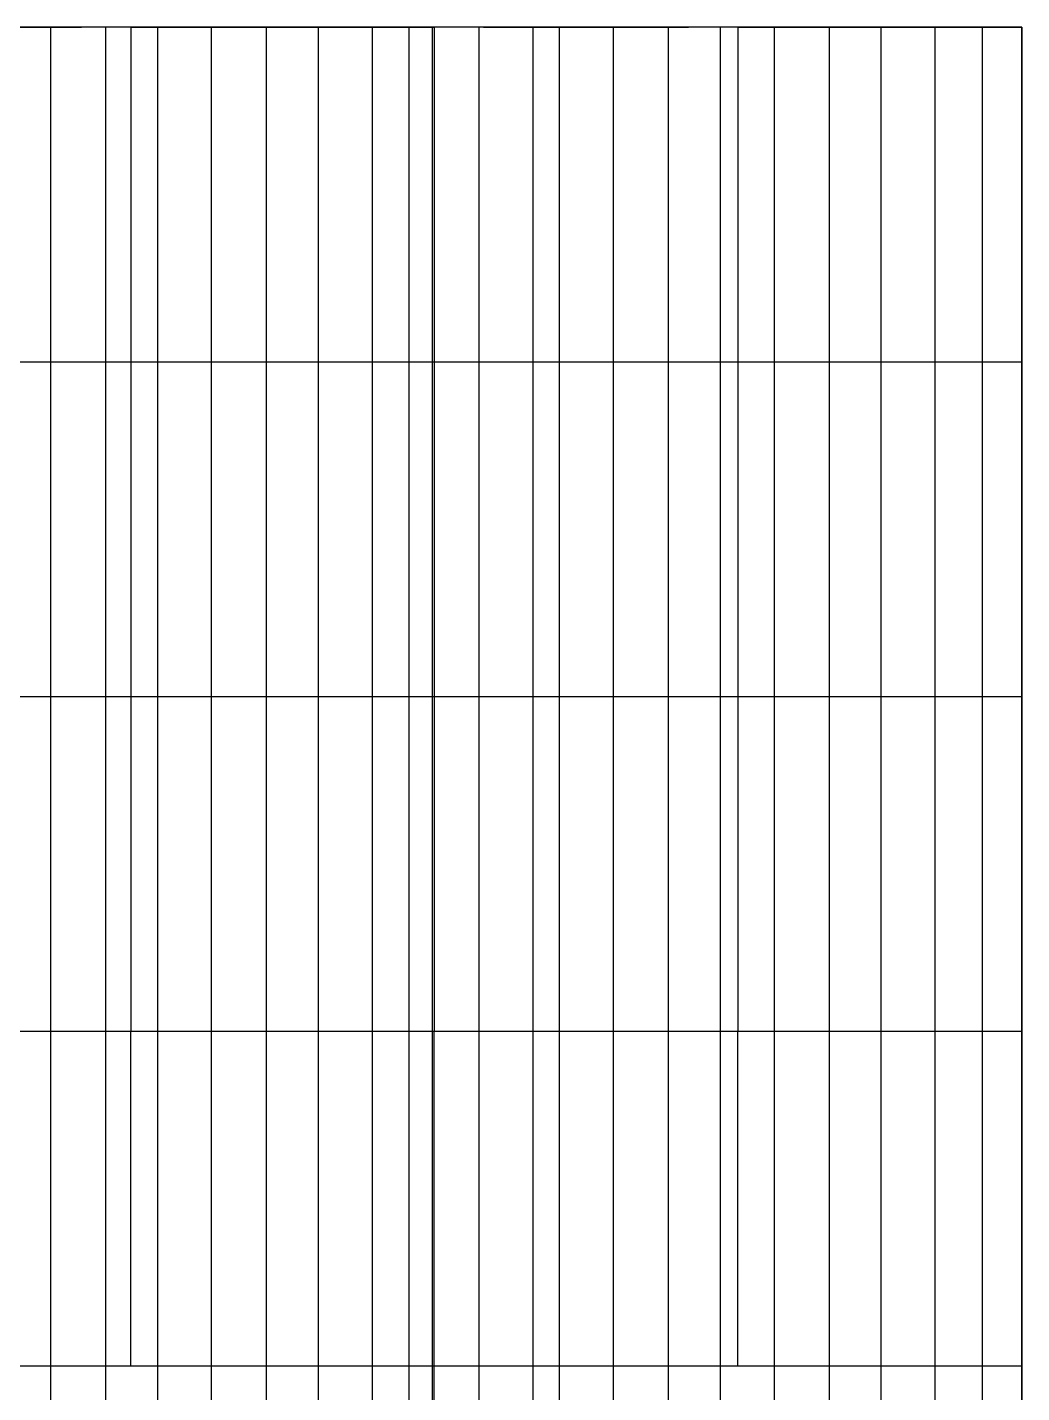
# Model space of a CAD drawing. Extents: x 0 to 304, y 106 to 158.
# Drawn here: x 284.35 to 303.52, y 131.28 to 157.6 of the extents above; entities that cross this region are included whole.
import ezdxf

# ---------------------------------------------------------------- set-up
doc = ezdxf.new("R2010")
doc.units = 0

msp = doc.modelspace()

# ---------------------------------------------------------------- linework, layer by layer
at = {"layer": 'main_merged'}
for p, q in [((281.45, 157.6, 4.8), (285.4, 157.6, 4.8)), ((281.45, 157.6, 9.6), (285.4, 157.6, 9.6)), ((281.45, 157.6, 14.4), (285.4, 157.6, 14.4)), ((293.15, 157.6, 4.8), (297.1, 157.6, 4.8)), ((293.15, 157.6, 9.6), (297.1, 157.6, 9.6)), ((293.15, 157.6, 14.4), (297.1, 157.6, 14.4)), ((287.25, 151.15, 4.8), (291.3, 151.15, 4.8)), ((287.25, 151.15, 9.6), (291.3, 151.15, 9.6)), ((287.25, 151.15, 14.4), (291.3, 151.15, 14.4)), ((298.95, 151.15, 4.8), (303.525, 151.15, 4.8)), ((298.95, 151.15, 9.6), (303.525, 151.15, 9.6)), ((298.95, 151.15, 14.4), (303.525, 151.15, 14.4)), ((287.25, 144.7, 4.8), (291.3, 144.7, 4.8)), ((287.25, 144.7, 9.6), (291.3, 144.7, 9.6)), ((287.25, 144.7, 14.4), (291.3, 144.7, 14.4)), ((298.95, 144.7, 4.8), (303.525, 144.7, 4.8)), ((298.95, 144.7, 9.6), (303.525, 144.7, 9.6)), ((298.95, 144.7, 14.4), (303.525, 144.7, 14.4)), ((287.25, 138.25, 4.8), (291.3, 138.25, 4.8)), ((287.25, 138.25, 9.6), (291.3, 138.25, 9.6)), ((287.25, 138.25, 14.4), (291.3, 138.25, 14.4)), ((298.95, 138.25, 4.8), (303.525, 138.25, 4.8)), ((298.95, 138.25, 9.6), (303.525, 138.25, 9.6)), ((298.95, 138.25, 14.4), (303.525, 138.25, 14.4)), ((287.25, 131.8, 4.8), (291.3, 131.8, 4.8)), ((287.25, 131.8, 9.6), (291.3, 131.8, 9.6)), ((287.25, 131.8, 14.4), (291.3, 131.8, 14.4)), ((298.95, 131.8, 4.8), (303.525, 131.8, 4.8)), ((298.95, 131.8, 9.6), (303.525, 131.8, 9.6)), ((298.95, 131.8, 14.4), (303.525, 131.8, 14.4))]:
    msp.add_line(p, q, dxfattribs=at)
at = {"layer": 'main_splited'}
for p, q in [((286.35, 157.6, 4.8), (285.4, 157.6, 4.8)), ((286.35, 157.6, 9.6), (285.4, 157.6, 9.6)), ((286.35, 157.6, 14.4), (285.4, 157.6, 14.4)), ((286.35, 157.6, 4.8), (292.2, 157.6, 4.8)), ((286.35, 157.6, 9.6), (292.2, 157.6, 9.6)), ((286.35, 157.6, 14.4), (292.2, 157.6, 14.4)), ((293.15, 157.6, 4.8), (292.2, 157.6, 4.8)), ((293.15, 157.6, 9.6), (292.2, 157.6, 9.6)), ((293.15, 157.6, 14.4), (292.2, 157.6, 14.4)), ((298.05, 157.6, 4.8), (297.1, 157.6, 4.8)), ((298.05, 157.6, 9.6), (297.1, 157.6, 9.6)), ((298.05, 157.6, 14.4), (297.1, 157.6, 14.4)), ((298.05, 157.6, 4.8), (303.525, 157.6, 4.8)), ((298.05, 157.6, 9.6), (303.525, 157.6, 9.6)), ((298.05, 157.6, 14.4), (303.525, 157.6, 14.4)), ((280.5, 151.15, 4.8), (286.35, 151.15, 4.8)), ((280.5, 151.15, 9.6), (286.35, 151.15, 9.6)), ((280.5, 151.15, 14.4), (286.35, 151.15, 14.4)), ((286.35, 151.15, 4.8), (287.25, 151.15, 4.8)), ((286.35, 151.15, 9.6), (287.25, 151.15, 9.6)), ((286.35, 151.15, 14.4), (287.25, 151.15, 14.4)), ((291.3, 151.15, 4.8), (292.2, 151.15, 4.8)), ((291.3, 151.15, 9.6), (292.2, 151.15, 9.6)), ((291.3, 151.15, 14.4), (292.2, 151.15, 14.4)), ((292.2, 151.15, 4.8), (298.05, 151.15, 4.8)), ((292.2, 151.15, 9.6), (298.05, 151.15, 9.6)), ((292.2, 151.15, 14.4), (298.05, 151.15, 14.4)), ((298.05, 151.15, 4.8), (298.95, 151.15, 4.8)), ((298.05, 151.15, 9.6), (298.95, 151.15, 9.6)), ((298.05, 151.15, 14.4), (298.95, 151.15, 14.4)), ((280.5, 144.7, 4.8), (286.35, 144.7, 4.8)), ((280.5, 144.7, 9.6), (286.35, 144.7, 9.6)), ((280.5, 144.7, 14.4), (286.35, 144.7, 14.4)), ((286.35, 144.7, 4.8), (287.25, 144.7, 4.8)), ((286.35, 144.7, 9.6), (287.25, 144.7, 9.6)), ((286.35, 144.7, 14.4), (287.25, 144.7, 14.4)), ((291.3, 144.7, 4.8), (292.2, 144.7, 4.8)), ((291.3, 144.7, 9.6), (292.2, 144.7, 9.6)), ((291.3, 144.7, 14.4), (292.2, 144.7, 14.4)), ((292.2, 144.7, 4.8), (298.05, 144.7, 4.8)), ((292.2, 144.7, 9.6), (298.05, 144.7, 9.6)), ((292.2, 144.7, 14.4), (298.05, 144.7, 14.4)), ((298.05, 144.7, 4.8), (298.95, 144.7, 4.8)), ((298.05, 144.7, 9.6), (298.95, 144.7, 9.6)), ((298.05, 144.7, 14.4), (298.95, 144.7, 14.4)), ((280.5, 138.25, 4.8), (286.35, 138.25, 4.8)), ((280.5, 138.25, 9.6), (286.35, 138.25, 9.6)), ((280.5, 138.25, 14.4), (286.35, 138.25, 14.4)), ((286.35, 138.25, 4.8), (287.25, 138.25, 4.8)), ((286.35, 138.25, 9.6), (287.25, 138.25, 9.6)), ((286.35, 138.25, 14.4), (287.25, 138.25, 14.4)), ((291.3, 138.25, 4.8), (292.2, 138.25, 4.8)), ((291.3, 138.25, 9.6), (292.2, 138.25, 9.6)), ((291.3, 138.25, 14.4), (292.2, 138.25, 14.4)), ((292.2, 138.25, 4.8), (298.05, 138.25, 4.8)), ((292.2, 138.25, 9.6), (298.05, 138.25, 9.6)), ((292.2, 138.25, 14.4), (298.05, 138.25, 14.4)), ((298.05, 138.25, 4.8), (298.95, 138.25, 4.8)), ((298.05, 138.25, 9.6), (298.95, 138.25, 9.6)), ((298.05, 138.25, 14.4), (298.95, 138.25, 14.4)), ((280.5, 131.8, 4.8), (286.35, 131.8, 4.8)), ((280.5, 131.8, 9.6), (286.35, 131.8, 9.6)), ((280.5, 131.8, 14.4), (286.35, 131.8, 14.4)), ((286.35, 131.8, 4.8), (287.25, 131.8, 4.8)), ((286.35, 131.8, 9.6), (287.25, 131.8, 9.6)), ((286.35, 131.8, 14.4), (287.25, 131.8, 14.4)), ((291.3, 131.8, 4.8), (292.2, 131.8, 4.8)), ((291.3, 131.8, 9.6), (292.2, 131.8, 9.6)), ((291.3, 131.8, 14.4), (292.2, 131.8, 14.4)), ((292.2, 131.8, 4.8), (298.05, 131.8, 4.8)), ((292.2, 131.8, 9.6), (298.05, 131.8, 9.6)), ((292.2, 131.8, 14.4), (298.05, 131.8, 14.4)), ((298.05, 131.8, 4.8), (298.95, 131.8, 4.8)), ((298.05, 131.8, 9.6), (298.95, 131.8, 9.6)), ((298.05, 131.8, 14.4), (298.95, 131.8, 14.4))]:
    msp.add_line(p, q, dxfattribs=at)
at = {"layer": 'RRO 200x300x6'}
for p, q in [((286.35, 157.6), (286.35, 157.6, 4.8)), ((286.35, 157.6, 4.8), (286.35, 157.6, 9.6)), ((286.35, 157.6, 9.6), (286.35, 157.6, 14.4)), ((292.2, 157.6), (292.2, 157.6, 4.8)), ((292.2, 157.6, 4.8), (292.2, 157.6, 9.6)), ((292.2, 157.6, 9.6), (292.2, 157.6, 14.4)), ((298.05, 157.6), (298.05, 157.6, 4.8)), ((298.05, 157.6, 4.8), (298.05, 157.6, 9.6)), ((298.05, 157.6, 9.6), (298.05, 157.6, 14.4)), ((286.35, 151.15), (286.35, 151.15, 4.8)), ((286.35, 151.15, 4.8), (286.35, 151.15, 9.6)), ((286.35, 151.15, 9.6), (286.35, 151.15, 14.4)), ((292.2, 151.15), (292.2, 151.15, 4.8)), ((292.2, 151.15, 4.8), (292.2, 151.15, 9.6)), ((292.2, 151.15, 9.6), (292.2, 151.15, 14.4)), ((298.05, 151.15), (298.05, 151.15, 4.8)), ((298.05, 151.15, 4.8), (298.05, 151.15, 9.6)), ((298.05, 151.15, 9.6), (298.05, 151.15, 14.4)), ((286.35, 144.7), (286.35, 144.7, 4.8)), ((286.35, 144.7, 4.8), (286.35, 144.7, 9.6)), ((286.35, 144.7, 9.6), (286.35, 144.7, 14.4)), ((292.2, 144.7), (292.2, 144.7, 4.8)), ((292.2, 144.7, 4.8), (292.2, 144.7, 9.6)), ((292.2, 144.7, 9.6), (292.2, 144.7, 14.4)), ((298.05, 144.7), (298.05, 144.7, 4.8)), ((298.05, 144.7, 4.8), (298.05, 144.7, 9.6)), ((298.05, 144.7, 9.6), (298.05, 144.7, 14.4)), ((286.35, 138.25), (286.35, 138.25, 4.8)), ((286.35, 138.25, 4.8), (286.35, 138.25, 9.6)), ((286.35, 138.25, 9.6), (286.35, 138.25, 14.4)), ((292.2, 138.25), (292.2, 138.25, 4.8)), ((292.2, 138.25, 4.8), (292.2, 138.25, 9.6)), ((292.2, 138.25, 9.6), (292.2, 138.25, 14.4)), ((298.05, 138.25), (298.05, 138.25, 4.8)), ((298.05, 138.25, 4.8), (298.05, 138.25, 9.6)), ((298.05, 138.25, 9.6), (298.05, 138.25, 14.4)), ((286.35, 131.8), (286.35, 131.8, 4.8)), ((286.35, 131.8, 4.8), (286.35, 131.8, 9.6)), ((286.35, 131.8, 9.6), (286.35, 131.8, 14.4)), ((292.2, 131.8), (292.2, 131.8, 4.8)), ((292.2, 131.8, 4.8), (292.2, 131.8, 9.6)), ((292.2, 131.8, 9.6), (292.2, 131.8, 14.4)), ((298.05, 131.8), (298.05, 131.8, 4.8)), ((298.05, 131.8, 4.8), (298.05, 131.8, 9.6)), ((298.05, 131.8, 9.6), (298.05, 131.8, 14.4))]:
    msp.add_line(p, q, dxfattribs=at)
at = {"layer": 'RRO200x200x6'}
for p, q in [((303.525, 157.6), (303.525, 157.6, 4.8)), ((303.525, 157.6, 4.8), (303.525, 157.6, 9.6)), ((303.525, 157.6, 9.6), (303.525, 157.6, 14.4)), ((303.525, 151.15), (303.525, 151.15, 4.8)), ((303.525, 151.15, 4.8), (303.525, 151.15, 9.6)), ((303.525, 151.15, 9.6), (303.525, 151.15, 14.4)), ((303.525, 144.7), (303.525, 144.7, 4.8)), ((303.525, 144.7, 4.8), (303.525, 144.7, 9.6)), ((303.525, 144.7, 9.6), (303.525, 144.7, 14.4)), ((303.525, 138.25), (303.525, 138.25, 4.8)), ((303.525, 138.25, 4.8), (303.525, 138.25, 9.6)), ((303.525, 138.25, 9.6), (303.525, 138.25, 14.4)), ((303.525, 131.8), (303.525, 131.8, 4.8)), ((303.525, 131.8, 4.8), (303.525, 131.8, 9.6)), ((303.525, 131.8, 9.6), (303.525, 131.8, 14.4))]:
    msp.add_line(p, q, dxfattribs=at)
at = {"layer": 'secondary'}
for p, q in [((284.8, 157.6, 4.8), (284.8, 151.15, 4.8)), ((284.8, 157.6, 9.6), (284.8, 151.15, 9.6)), ((284.8, 157.6, 14.4), (284.8, 151.15, 14.4)), ((285.86, 157.6, 4.8), (285.86, 151.15, 4.8)), ((285.86, 157.6, 9.6), (285.86, 151.15, 9.6)), ((285.86, 157.6, 14.4), (285.86, 151.15, 14.4)), ((286.86, 157.6, 4.8), (286.86, 151.15, 4.8)), ((286.86, 157.6, 9.6), (286.86, 151.15, 9.6)), ((286.86, 157.6, 14.4), (286.86, 151.15, 14.4)), ((287.9, 157.6, 4.8), (287.9, 151.15, 4.8)), ((287.9, 157.6, 9.6), (287.9, 151.15, 9.6)), ((287.9, 157.6, 14.4), (287.9, 151.15, 14.4)), ((288.96, 157.6, 4.8), (288.96, 151.15, 4.8)), ((288.96, 157.6, 9.6), (288.96, 151.15, 9.6)), ((288.96, 157.6, 14.4), (288.96, 151.15, 14.4)), ((289.96, 157.6, 4.8), (289.96, 151.15, 4.8)), ((289.96, 157.6, 9.6), (289.96, 151.15, 9.6)), ((289.96, 157.6, 14.4), (289.96, 151.15, 14.4)), ((291, 157.6, 4.8), (291, 151.15, 4.8)), ((291, 157.6, 9.6), (291, 151.15, 9.6)), ((291, 157.6, 14.4), (291, 151.15, 14.4)), ((291.71, 157.6, 4.8), (291.71, 151.15, 4.8)), ((291.71, 157.6, 9.6), (291.71, 151.15, 9.6)), ((291.71, 157.6, 14.4), (291.71, 151.15, 14.4)), ((292.16, 157.6, 4.8), (292.16, 151.15, 4.8)), ((292.16, 157.6, 9.6), (292.16, 151.15, 9.6)), ((292.16, 157.6, 14.4), (292.16, 151.15, 14.4)), ((293.06, 157.6, 4.8), (293.06, 151.15, 4.8)), ((293.06, 157.6, 9.6), (293.06, 151.15, 9.6)), ((293.06, 157.6, 14.4), (293.06, 151.15, 14.4)), ((294.1, 157.6, 4.8), (294.1, 151.15, 4.8)), ((294.1, 157.6, 9.6), (294.1, 151.15, 9.6)), ((294.1, 157.6, 14.4), (294.1, 151.15, 14.4)), ((294.61, 157.6, 4.8), (294.61, 151.15, 4.8)), ((294.61, 157.6, 9.6), (294.61, 151.15, 9.6)), ((294.61, 157.6, 14.4), (294.61, 151.15, 14.4)), ((295.65, 157.6, 4.8), (295.65, 151.15, 4.8)), ((295.65, 157.6, 9.6), (295.65, 151.15, 9.6)), ((295.65, 157.6, 14.4), (295.65, 151.15, 14.4)), ((296.71, 157.6, 4.8), (296.71, 151.15, 4.8)), ((296.71, 157.6, 9.6), (296.71, 151.15, 9.6)), ((296.71, 157.6, 14.4), (296.71, 151.15, 14.4)), ((297.71, 157.6, 4.8), (297.71, 151.15, 4.8)), ((297.71, 157.6, 9.6), (297.71, 151.15, 9.6)), ((297.71, 157.6, 14.4), (297.71, 151.15, 14.4)), ((298.75, 157.6, 4.8), (298.75, 151.15, 4.8)), ((298.75, 157.6, 9.6), (298.75, 151.15, 9.6)), ((298.75, 157.6, 14.4), (298.75, 151.15, 14.4)), ((299.81, 157.6, 4.8), (299.81, 151.15, 4.8)), ((299.81, 157.6, 9.6), (299.81, 151.15, 9.6)), ((299.81, 157.6, 14.4), (299.81, 151.15, 14.4)), ((300.81, 157.6, 4.8), (300.81, 151.15, 4.8)), ((300.81, 157.6, 9.6), (300.81, 151.15, 9.6)), ((300.81, 157.6, 14.4), (300.81, 151.15, 14.4)), ((301.85, 157.6, 4.8), (301.85, 151.15, 4.8)), ((301.85, 157.6, 9.6), (301.85, 151.15, 9.6)), ((301.85, 157.6, 14.4), (301.85, 151.15, 14.4)), ((302.76, 157.6, 4.8), (302.76, 151.15, 4.8)), ((302.76, 157.6, 9.6), (302.76, 151.15, 9.6)), ((302.76, 157.6, 14.4), (302.76, 151.15, 14.4)), ((303.525, 157.6, 4.8), (303.525, 151.15, 4.8)), ((303.525, 157.6, 9.6), (303.525, 151.15, 9.6)), ((303.525, 157.6, 14.4), (303.525, 151.15, 14.4)), ((284.8, 151.15, 4.8), (284.8, 144.7, 4.8)), ((284.8, 151.15, 9.6), (284.8, 144.7, 9.6)), ((284.8, 151.15, 14.4), (284.8, 144.7, 14.4)), ((285.86, 151.15, 4.8), (285.86, 144.7, 4.8)), ((285.86, 151.15, 9.6), (285.86, 144.7, 9.6)), ((285.86, 151.15, 14.4), (285.86, 144.7, 14.4)), ((286.86, 151.15, 4.8), (286.86, 144.7, 4.8)), ((286.86, 151.15, 9.6), (286.86, 144.7, 9.6)), ((286.86, 151.15, 14.4), (286.86, 144.7, 14.4)), ((287.9, 151.15, 4.8), (287.9, 144.7, 4.8)), ((287.9, 151.15, 9.6), (287.9, 144.7, 9.6)), ((287.9, 151.15, 14.4), (287.9, 144.7, 14.4)), ((288.96, 151.15, 4.8), (288.96, 144.7, 4.8)), ((288.96, 151.15, 9.6), (288.96, 144.7, 9.6)), ((288.96, 151.15, 14.4), (288.96, 144.7, 14.4)), ((289.96, 151.15, 4.8), (289.96, 144.7, 4.8)), ((289.96, 151.15, 9.6), (289.96, 144.7, 9.6)), ((289.96, 151.15, 14.4), (289.96, 144.7, 14.4)), ((291, 151.15, 4.8), (291, 144.7, 4.8)), ((291, 151.15, 9.6), (291, 144.7, 9.6)), ((291, 151.15, 14.4), (291, 144.7, 14.4)), ((291.71, 151.15, 4.8), (291.71, 144.7, 4.8)), ((291.71, 151.15, 9.6), (291.71, 144.7, 9.6)), ((291.71, 151.15, 14.4), (291.71, 144.7, 14.4)), ((292.16, 151.15, 4.8), (292.16, 144.7, 4.8)), ((292.16, 151.15, 9.6), (292.16, 144.7, 9.6)), ((292.16, 151.15, 14.4), (292.16, 144.7, 14.4)), ((293.06, 151.15, 4.8), (293.06, 144.7, 4.8)), ((293.06, 151.15, 9.6), (293.06, 144.7, 9.6)), ((293.06, 151.15, 14.4), (293.06, 144.7, 14.4)), ((294.1, 151.15, 4.8), (294.1, 144.7, 4.8)), ((294.1, 151.15, 9.6), (294.1, 144.7, 9.6)), ((294.1, 151.15, 14.4), (294.1, 144.7, 14.4)), ((294.61, 151.15, 4.8), (294.61, 144.7, 4.8)), ((294.61, 151.15, 9.6), (294.61, 144.7, 9.6)), ((294.61, 151.15, 14.4), (294.61, 144.7, 14.4)), ((295.65, 151.15, 4.8), (295.65, 144.7, 4.8)), ((295.65, 151.15, 9.6), (295.65, 144.7, 9.6)), ((295.65, 151.15, 14.4), (295.65, 144.7, 14.4)), ((296.71, 151.15, 4.8), (296.71, 144.7, 4.8)), ((296.71, 151.15, 9.6), (296.71, 144.7, 9.6)), ((296.71, 151.15, 14.4), (296.71, 144.7, 14.4)), ((297.71, 151.15, 4.8), (297.71, 144.7, 4.8)), ((297.71, 151.15, 9.6), (297.71, 144.7, 9.6)), ((297.71, 151.15, 14.4), (297.71, 144.7, 14.4)), ((298.75, 151.15, 4.8), (298.75, 144.7, 4.8)), ((298.75, 151.15, 9.6), (298.75, 144.7, 9.6)), ((298.75, 151.15, 14.4), (298.75, 144.7, 14.4)), ((299.81, 151.15, 4.8), (299.81, 144.7, 4.8)), ((299.81, 151.15, 9.6), (299.81, 144.7, 9.6)), ((299.81, 151.15, 14.4), (299.81, 144.7, 14.4)), ((300.81, 151.15, 4.8), (300.81, 144.7, 4.8)), ((300.81, 151.15, 9.6), (300.81, 144.7, 9.6)), ((300.81, 151.15, 14.4), (300.81, 144.7, 14.4)), ((301.85, 151.15, 4.8), (301.85, 144.7, 4.8)), ((301.85, 151.15, 9.6), (301.85, 144.7, 9.6)), ((301.85, 151.15, 14.4), (301.85, 144.7, 14.4)), ((302.76, 151.15, 4.8), (302.76, 144.7, 4.8)), ((302.76, 151.15, 9.6), (302.76, 144.7, 9.6)), ((302.76, 151.15, 14.4), (302.76, 144.7, 14.4)), ((303.525, 151.15, 4.8), (303.525, 144.7, 4.8)), ((303.525, 151.15, 9.6), (303.525, 144.7, 9.6)), ((303.525, 151.15, 14.4), (303.525, 144.7, 14.4)), ((284.8, 144.7, 4.8), (284.8, 138.25, 4.8)), ((284.8, 144.7, 9.6), (284.8, 138.25, 9.6)), ((284.8, 144.7, 14.4), (284.8, 138.25, 14.4)), ((285.86, 144.7, 4.8), (285.86, 138.25, 4.8)), ((285.86, 144.7, 9.6), (285.86, 138.25, 9.6)), ((285.86, 144.7, 14.4), (285.86, 138.25, 14.4)), ((286.86, 144.7, 4.8), (286.86, 138.25, 4.8)), ((286.86, 144.7, 9.6), (286.86, 138.25, 9.6)), ((286.86, 144.7, 14.4), (286.86, 138.25, 14.4)), ((287.9, 144.7, 4.8), (287.9, 138.25, 4.8)), ((287.9, 144.7, 9.6), (287.9, 138.25, 9.6)), ((287.9, 144.7, 14.4), (287.9, 138.25, 14.4)), ((288.96, 144.7, 4.8), (288.96, 138.25, 4.8)), ((288.96, 144.7, 9.6), (288.96, 138.25, 9.6)), ((288.96, 144.7, 14.4), (288.96, 138.25, 14.4)), ((289.96, 144.7, 4.8), (289.96, 138.25, 4.8)), ((289.96, 144.7, 9.6), (289.96, 138.25, 9.6)), ((289.96, 144.7, 14.4), (289.96, 138.25, 14.4)), ((291, 144.7, 4.8), (291, 138.25, 4.8)), ((291, 144.7, 9.6), (291, 138.25, 9.6)), ((291, 144.7, 14.4), (291, 138.25, 14.4)), ((291.71, 144.7, 4.8), (291.71, 138.25, 4.8)), ((291.71, 144.7, 9.6), (291.71, 138.25, 9.6)), ((291.71, 144.7, 14.4), (291.71, 138.25, 14.4)), ((292.16, 144.7, 4.8), (292.16, 138.25, 4.8)), ((292.16, 144.7, 9.6), (292.16, 138.25, 9.6)), ((292.16, 144.7, 14.4), (292.16, 138.25, 14.4)), ((293.06, 144.7, 4.8), (293.06, 138.25, 4.8)), ((293.06, 144.7, 9.6), (293.06, 138.25, 9.6)), ((293.06, 144.7, 14.4), (293.06, 138.25, 14.4)), ((294.1, 144.7, 4.8), (294.1, 138.25, 4.8)), ((294.1, 144.7, 9.6), (294.1, 138.25, 9.6)), ((294.1, 144.7, 14.4), (294.1, 138.25, 14.4)), ((294.61, 144.7, 4.8), (294.61, 138.25, 4.8)), ((294.61, 144.7, 9.6), (294.61, 138.25, 9.6)), ((294.61, 144.7, 14.4), (294.61, 138.25, 14.4)), ((295.65, 144.7, 4.8), (295.65, 138.25, 4.8)), ((295.65, 144.7, 9.6), (295.65, 138.25, 9.6)), ((295.65, 144.7, 14.4), (295.65, 138.25, 14.4)), ((296.71, 144.7, 4.8), (296.71, 138.25, 4.8)), ((296.71, 144.7, 9.6), (296.71, 138.25, 9.6)), ((296.71, 144.7, 14.4), (296.71, 138.25, 14.4)), ((297.71, 144.7, 4.8), (297.71, 138.25, 4.8)), ((297.71, 144.7, 9.6), (297.71, 138.25, 9.6)), ((297.71, 144.7, 14.4), (297.71, 138.25, 14.4)), ((298.75, 144.7, 4.8), (298.75, 138.25, 4.8)), ((298.75, 144.7, 9.6), (298.75, 138.25, 9.6)), ((298.75, 144.7, 14.4), (298.75, 138.25, 14.4)), ((299.81, 144.7, 4.8), (299.81, 138.25, 4.8)), ((299.81, 144.7, 9.6), (299.81, 138.25, 9.6)), ((299.81, 144.7, 14.4), (299.81, 138.25, 14.4)), ((300.81, 144.7, 4.8), (300.81, 138.25, 4.8)), ((300.81, 144.7, 9.6), (300.81, 138.25, 9.6)), ((300.81, 144.7, 14.4), (300.81, 138.25, 14.4)), ((301.85, 144.7, 4.8), (301.85, 138.25, 4.8)), ((301.85, 144.7, 9.6), (301.85, 138.25, 9.6)), ((301.85, 144.7, 14.4), (301.85, 138.25, 14.4)), ((302.76, 144.7, 4.8), (302.76, 138.25, 4.8)), ((302.76, 144.7, 9.6), (302.76, 138.25, 9.6)), ((302.76, 144.7, 14.4), (302.76, 138.25, 14.4)), ((303.525, 144.7, 4.8), (303.525, 138.25, 4.8)), ((303.525, 144.7, 9.6), (303.525, 138.25, 9.6)), ((303.525, 144.7, 14.4), (303.525, 138.25, 14.4)), ((284.8, 138.25, 4.8), (284.8, 131.8, 4.8)), ((284.8, 138.25, 9.6), (284.8, 131.8, 9.6)), ((284.8, 138.25, 14.4), (284.8, 131.8, 14.4)), ((285.86, 138.25, 4.8), (285.86, 131.8, 4.8)), ((285.86, 138.25, 9.6), (285.86, 131.8, 9.6)), ((285.86, 138.25, 14.4), (285.86, 131.8, 14.4)), ((286.86, 138.25, 4.8), (286.86, 131.8, 4.8)), ((286.86, 138.25, 9.6), (286.86, 131.8, 9.6)), ((286.86, 138.25, 14.4), (286.86, 131.8, 14.4)), ((287.9, 138.25, 4.8), (287.9, 131.8, 4.8)), ((287.9, 138.25, 9.6), (287.9, 131.8, 9.6)), ((287.9, 138.25, 14.4), (287.9, 131.8, 14.4)), ((288.96, 138.25, 4.8), (288.96, 131.8, 4.8)), ((288.96, 138.25, 9.6), (288.96, 131.8, 9.6)), ((288.96, 138.25, 14.4), (288.96, 131.8, 14.4)), ((289.96, 138.25, 4.8), (289.96, 131.8, 4.8)), ((289.96, 138.25, 9.6), (289.96, 131.8, 9.6)), ((289.96, 138.25, 14.4), (289.96, 131.8, 14.4)), ((291, 138.25, 4.8), (291, 131.8, 4.8)), ((291, 138.25, 9.6), (291, 131.8, 9.6)), ((291, 138.25, 14.4), (291, 131.8, 14.4)), ((291.71, 138.25, 4.8), (291.71, 131.8, 4.8)), ((291.71, 138.25, 9.6), (291.71, 131.8, 9.6)), ((291.71, 138.25, 14.4), (291.71, 131.8, 14.4)), ((292.16, 138.25, 4.8), (292.16, 131.8, 4.8)), ((292.16, 138.25, 9.6), (292.16, 131.8, 9.6)), ((292.16, 138.25, 14.4), (292.16, 131.8, 14.4)), ((293.06, 138.25, 4.8), (293.06, 131.8, 4.8)), ((293.06, 138.25, 9.6), (293.06, 131.8, 9.6)), ((293.06, 138.25, 14.4), (293.06, 131.8, 14.4)), ((294.1, 138.25, 4.8), (294.1, 131.8, 4.8)), ((294.1, 138.25, 9.6), (294.1, 131.8, 9.6)), ((294.1, 138.25, 14.4), (294.1, 131.8, 14.4)), ((294.61, 138.25, 4.8), (294.61, 131.8, 4.8)), ((294.61, 138.25, 9.6), (294.61, 131.8, 9.6)), ((294.61, 138.25, 14.4), (294.61, 131.8, 14.4)), ((295.65, 138.25, 4.8), (295.65, 131.8, 4.8)), ((295.65, 138.25, 9.6), (295.65, 131.8, 9.6)), ((295.65, 138.25, 14.4), (295.65, 131.8, 14.4)), ((296.71, 138.25, 4.8), (296.71, 131.8, 4.8)), ((296.71, 138.25, 9.6), (296.71, 131.8, 9.6)), ((296.71, 138.25, 14.4), (296.71, 131.8, 14.4)), ((297.71, 138.25, 4.8), (297.71, 131.8, 4.8)), ((297.71, 138.25, 9.6), (297.71, 131.8, 9.6)), ((297.71, 138.25, 14.4), (297.71, 131.8, 14.4)), ((298.75, 138.25, 4.8), (298.75, 131.8, 4.8)), ((298.75, 138.25, 9.6), (298.75, 131.8, 9.6)), ((298.75, 138.25, 14.4), (298.75, 131.8, 14.4)), ((299.81, 138.25, 4.8), (299.81, 131.8, 4.8)), ((299.81, 138.25, 9.6), (299.81, 131.8, 9.6)), ((299.81, 138.25, 14.4), (299.81, 131.8, 14.4)), ((300.81, 138.25, 4.8), (300.81, 131.8, 4.8)), ((300.81, 138.25, 9.6), (300.81, 131.8, 9.6)), ((300.81, 138.25, 14.4), (300.81, 131.8, 14.4)), ((301.85, 138.25, 4.8), (301.85, 131.8, 4.8)), ((301.85, 138.25, 9.6), (301.85, 131.8, 9.6)), ((301.85, 138.25, 14.4), (301.85, 131.8, 14.4)), ((302.76, 138.25, 4.8), (302.76, 131.8, 4.8)), ((302.76, 138.25, 9.6), (302.76, 131.8, 9.6)), ((302.76, 138.25, 14.4), (302.76, 131.8, 14.4)), ((303.525, 138.25, 4.8), (303.525, 131.8, 4.8)), ((303.525, 138.25, 9.6), (303.525, 131.8, 9.6)), ((303.525, 138.25, 14.4), (303.525, 131.8, 14.4)), ((284.8, 131.8, 4.8), (284.8, 125.35, 4.8)), ((284.8, 131.8, 9.6), (284.8, 125.35, 9.6)), ((284.8, 131.8, 14.4), (284.8, 125.35, 14.4)), ((285.86, 131.8, 4.8), (285.86, 125.35, 4.8)), ((285.86, 131.8, 9.6), (285.86, 125.35, 9.6)), ((285.86, 131.8, 14.4), (285.86, 125.35, 14.4)), ((286.86, 131.8, 4.8), (286.86, 125.35, 4.8)), ((286.86, 131.8, 9.6), (286.86, 125.35, 9.6)), ((286.86, 131.8, 14.4), (286.86, 125.35, 14.4)), ((287.9, 131.8, 4.8), (287.9, 125.35, 4.8)), ((287.9, 131.8, 9.6), (287.9, 125.35, 9.6)), ((287.9, 131.8, 14.4), (287.9, 125.35, 14.4)), ((288.96, 131.8, 4.8), (288.96, 125.35, 4.8)), ((288.96, 131.8, 9.6), (288.96, 125.35, 9.6)), ((288.96, 131.8, 14.4), (288.96, 125.35, 14.4)), ((289.96, 131.8, 4.8), (289.96, 125.35, 4.8)), ((289.96, 131.8, 9.6), (289.96, 125.35, 9.6)), ((289.96, 131.8, 14.4), (289.96, 125.35, 14.4)), ((291, 131.8, 4.8), (291, 125.35, 4.8)), ((291, 131.8, 9.6), (291, 125.35, 9.6)), ((291, 131.8, 14.4), (291, 125.35, 14.4)), ((291.71, 131.8, 4.8), (291.71, 125.35, 4.8)), ((291.71, 131.8, 9.6), (291.71, 125.35, 9.6)), ((291.71, 131.8, 14.4), (291.71, 125.35, 14.4)), ((292.16, 131.8, 4.8), (292.16, 125.35, 4.8)), ((292.16, 131.8, 9.6), (292.16, 125.35, 9.6)), ((292.16, 131.8, 14.4), (292.16, 125.35, 14.4)), ((293.06, 131.8, 4.8), (293.06, 125.35, 4.8)), ((293.06, 131.8, 9.6), (293.06, 125.35, 9.6)), ((293.06, 131.8, 14.4), (293.06, 125.35, 14.4)), ((294.1, 131.8, 4.8), (294.1, 125.35, 4.8)), ((294.1, 131.8, 9.6), (294.1, 125.35, 9.6)), ((294.1, 131.8, 14.4), (294.1, 125.35, 14.4)), ((294.61, 131.8, 4.8), (294.61, 125.35, 4.8)), ((294.61, 131.8, 9.6), (294.61, 125.35, 9.6)), ((294.61, 131.8, 14.4), (294.61, 125.35, 14.4)), ((295.65, 131.8, 4.8), (295.65, 125.35, 4.8)), ((295.65, 131.8, 9.6), (295.65, 125.35, 9.6)), ((295.65, 131.8, 14.4), (295.65, 125.35, 14.4)), ((296.71, 131.8, 4.8), (296.71, 125.35, 4.8)), ((296.71, 131.8, 9.6), (296.71, 125.35, 9.6)), ((296.71, 131.8, 14.4), (296.71, 125.35, 14.4)), ((297.71, 131.8, 4.8), (297.71, 125.35, 4.8)), ((297.71, 131.8, 9.6), (297.71, 125.35, 9.6)), ((297.71, 131.8, 14.4), (297.71, 125.35, 14.4)), ((298.75, 131.8, 4.8), (298.75, 125.35, 4.8)), ((298.75, 131.8, 9.6), (298.75, 125.35, 9.6)), ((298.75, 131.8, 14.4), (298.75, 125.35, 14.4)), ((299.81, 131.8, 4.8), (299.81, 125.35, 4.8)), ((299.81, 131.8, 9.6), (299.81, 125.35, 9.6)), ((299.81, 131.8, 14.4), (299.81, 125.35, 14.4)), ((300.81, 131.8, 4.8), (300.81, 125.35, 4.8)), ((300.81, 131.8, 9.6), (300.81, 125.35, 9.6)), ((300.81, 131.8, 14.4), (300.81, 125.35, 14.4)), ((301.85, 131.8, 4.8), (301.85, 125.35, 4.8)), ((301.85, 131.8, 9.6), (301.85, 125.35, 9.6)), ((301.85, 131.8, 14.4), (301.85, 125.35, 14.4)), ((302.76, 131.8, 4.8), (302.76, 125.35, 4.8)), ((302.76, 131.8, 9.6), (302.76, 125.35, 9.6)), ((302.76, 131.8, 14.4), (302.76, 125.35, 14.4)), ((303.525, 131.8, 4.8), (303.525, 125.35, 4.8)), ((303.525, 131.8, 9.6), (303.525, 125.35, 9.6)), ((303.525, 131.8, 14.4), (303.525, 125.35, 14.4))]:
    msp.add_line(p, q, dxfattribs=at)
at = {"layer": 'shell'}
for points in [[(0.15, 106, 4.8), (303.525, 106, 4.8), (303.525, 157.6, 4.8), (0.15, 157.6, 4.8)], [(0.15, 106, 9.6), (303.525, 106, 9.6), (303.525, 157.6, 9.6), (0.15, 157.6, 9.6)], [(0.15, 106, 14.4), (303.525, 106, 14.4), (303.525, 157.6, 14.4), (0.15, 157.6, 14.4)]]:
    msp.add_3dface(points, dxfattribs=at)
at = {"layer": 'stabilization'}
for p, q in [((286.35, 157.6, 4.8), (286.35, 151.15, 4.8)), ((286.35, 157.6, 9.6), (286.35, 151.15, 9.6)), ((286.35, 157.6, 14.4), (286.35, 151.15, 14.4)), ((292.2, 157.6, 4.8), (292.2, 151.15, 4.8)), ((292.2, 157.6, 9.6), (292.2, 151.15, 9.6)), ((292.2, 157.6, 14.4), (292.2, 151.15, 14.4)), ((298.05, 157.6, 4.8), (298.05, 151.15, 4.8)), ((298.05, 157.6, 9.6), (298.05, 151.15, 9.6)), ((298.05, 157.6, 14.4), (298.05, 151.15, 14.4)), ((286.35, 151.15, 4.8), (286.35, 144.7, 4.8)), ((286.35, 151.15, 9.6), (286.35, 144.7, 9.6)), ((286.35, 151.15, 14.4), (286.35, 144.7, 14.4)), ((292.2, 151.15, 4.8), (292.2, 144.7, 4.8)), ((292.2, 151.15, 9.6), (292.2, 144.7, 9.6)), ((292.2, 151.15, 14.4), (292.2, 144.7, 14.4)), ((298.05, 151.15, 4.8), (298.05, 144.7, 4.8)), ((298.05, 151.15, 9.6), (298.05, 144.7, 9.6)), ((298.05, 151.15, 14.4), (298.05, 144.7, 14.4)), ((286.35, 144.7, 4.8), (286.35, 138.25, 4.8)), ((286.35, 144.7, 9.6), (286.35, 138.25, 9.6)), ((286.35, 144.7, 14.4), (286.35, 138.25, 14.4)), ((292.2, 144.7, 4.8), (292.2, 138.25, 4.8)), ((292.2, 144.7, 9.6), (292.2, 138.25, 9.6)), ((292.2, 144.7, 14.4), (292.2, 138.25, 14.4)), ((298.05, 144.7, 4.8), (298.05, 138.25, 4.8)), ((298.05, 144.7, 9.6), (298.05, 138.25, 9.6)), ((298.05, 144.7, 14.4), (298.05, 138.25, 14.4)), ((286.35, 131.8, 4.8), (286.35, 138.25, 4.8)), ((286.35, 131.8, 9.6), (286.35, 138.25, 9.6)), ((286.35, 131.8, 14.4), (286.35, 138.25, 14.4)), ((298.05, 131.8, 4.8), (298.05, 138.25, 4.8)), ((298.05, 131.8, 9.6), (298.05, 138.25, 9.6)), ((298.05, 131.8, 14.4), (298.05, 138.25, 14.4)), ((292.2, 125.35, 4.8), (292.2, 131.8, 4.8)), ((292.2, 125.35, 9.6), (292.2, 131.8, 9.6)), ((292.2, 125.35, 14.4), (292.2, 131.8, 14.4))]:
    msp.add_line(p, q, dxfattribs=at)
at = {"layer": 'stabilization_double'}
for p, q in [((292.2, 131.8, 4.8), (292.2, 138.25, 4.8)), ((292.2, 131.8, 9.6), (292.2, 138.25, 9.6)), ((292.2, 131.8, 14.4), (292.2, 138.25, 14.4))]:
    msp.add_line(p, q, dxfattribs=at)

doc.saveas('drawing.dxf')
